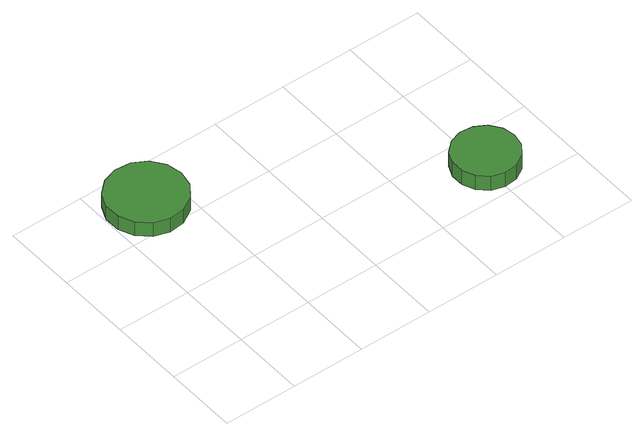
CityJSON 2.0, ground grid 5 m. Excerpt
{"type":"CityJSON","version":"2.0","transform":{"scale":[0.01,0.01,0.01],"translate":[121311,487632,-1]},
"CityObjects":{
"tree1":{"type":"SolitaryVegetationObject","attributes":{"function":"something"},"geometry":[{"type":"MultiSurface","lod":"1","boundaries":[[[0,1,2,3,4,5,6,7,8,9,10,11,12,13,14]],[[15,16,17,18,19,20,21,22,23,24,25,26,27,28,29]],[[0,29,28,1]],[[1,28,27,2]],[[2,27,26,3]],[[3,26,25,4]],[[4,25,24,5]],[[5,24,23,6]],[[6,23,22,7]],[[7,22,21,8]],[[8,21,20,9]],[[9,20,19,10]],[[10,19,18,11]],[[11,18,17,12]],[[12,17,16,13]],[[13,16,15,14]],[[14,15,29,0]]]}]},
"tree2":{"type":"SolitaryVegetationObject","attributes":{"function":"something"},"geometry":[{"type":"MultiSurface","lod":"1","boundaries":[[[30,31,32,33,34,35,36,37,38,39,40,41,42,43,44]],[[45,46,47,48,49,50,51,52,53,54,55,56,57,58,59]],[[30,59,58,31]],[[31,58,57,32]],[[32,57,56,33]],[[33,56,55,34]],[[34,55,54,35]],[[35,54,53,36]],[[36,53,52,37]],[[37,52,51,38]],[[38,51,50,39]],[[39,50,49,40]],[[40,49,48,41]],[[41,48,47,42]],[[42,47,46,43]],[[43,46,45,44]],[[44,45,59,30]]]}]}
},
"vertices":[
[524,1217,183],[502,1323,183],[438,1411,183],[344,1465,183],[237,1476,183],[134,1443,183],[53,1370,183],[9,1271,183],[9,1163,183],[53,1064,183],[134,992,183],[237,958,183],[344,970,183],[438,1024,183],[502,1111,183],[502,1111,74],[438,1024,74],[344,970,74],[237,958,74],[134,992,74],[53,1064,74],[9,1163,74],[9,1271,74],[53,1370,74],[134,1443,74],[237,1476,74],[344,1465,74],[438,1411,74],[502,1323,74],[524,1217,74],
[2236,259,187],[2218,347,187],[2165,419,187],[2088,464,187],[1999,474,187],[1914,446,187],[1847,386,187],[1811,304,187],[1811,215,187],[1847,133,187],[1914,73,187],[1999,45,187],[2088,55,187],[2165,99,187],[2218,172,187],[2218,172,73],[2165,99,73],[2088,55,73],[1999,45,73],[1914,73,73],[1847,133,73],[1811,215,73],[1811,304,73],[1847,386,73],[1914,446,73],[1999,474,73],[2088,464,73],[2165,419,73],[2218,347,73],[2236,259,73]
]}
